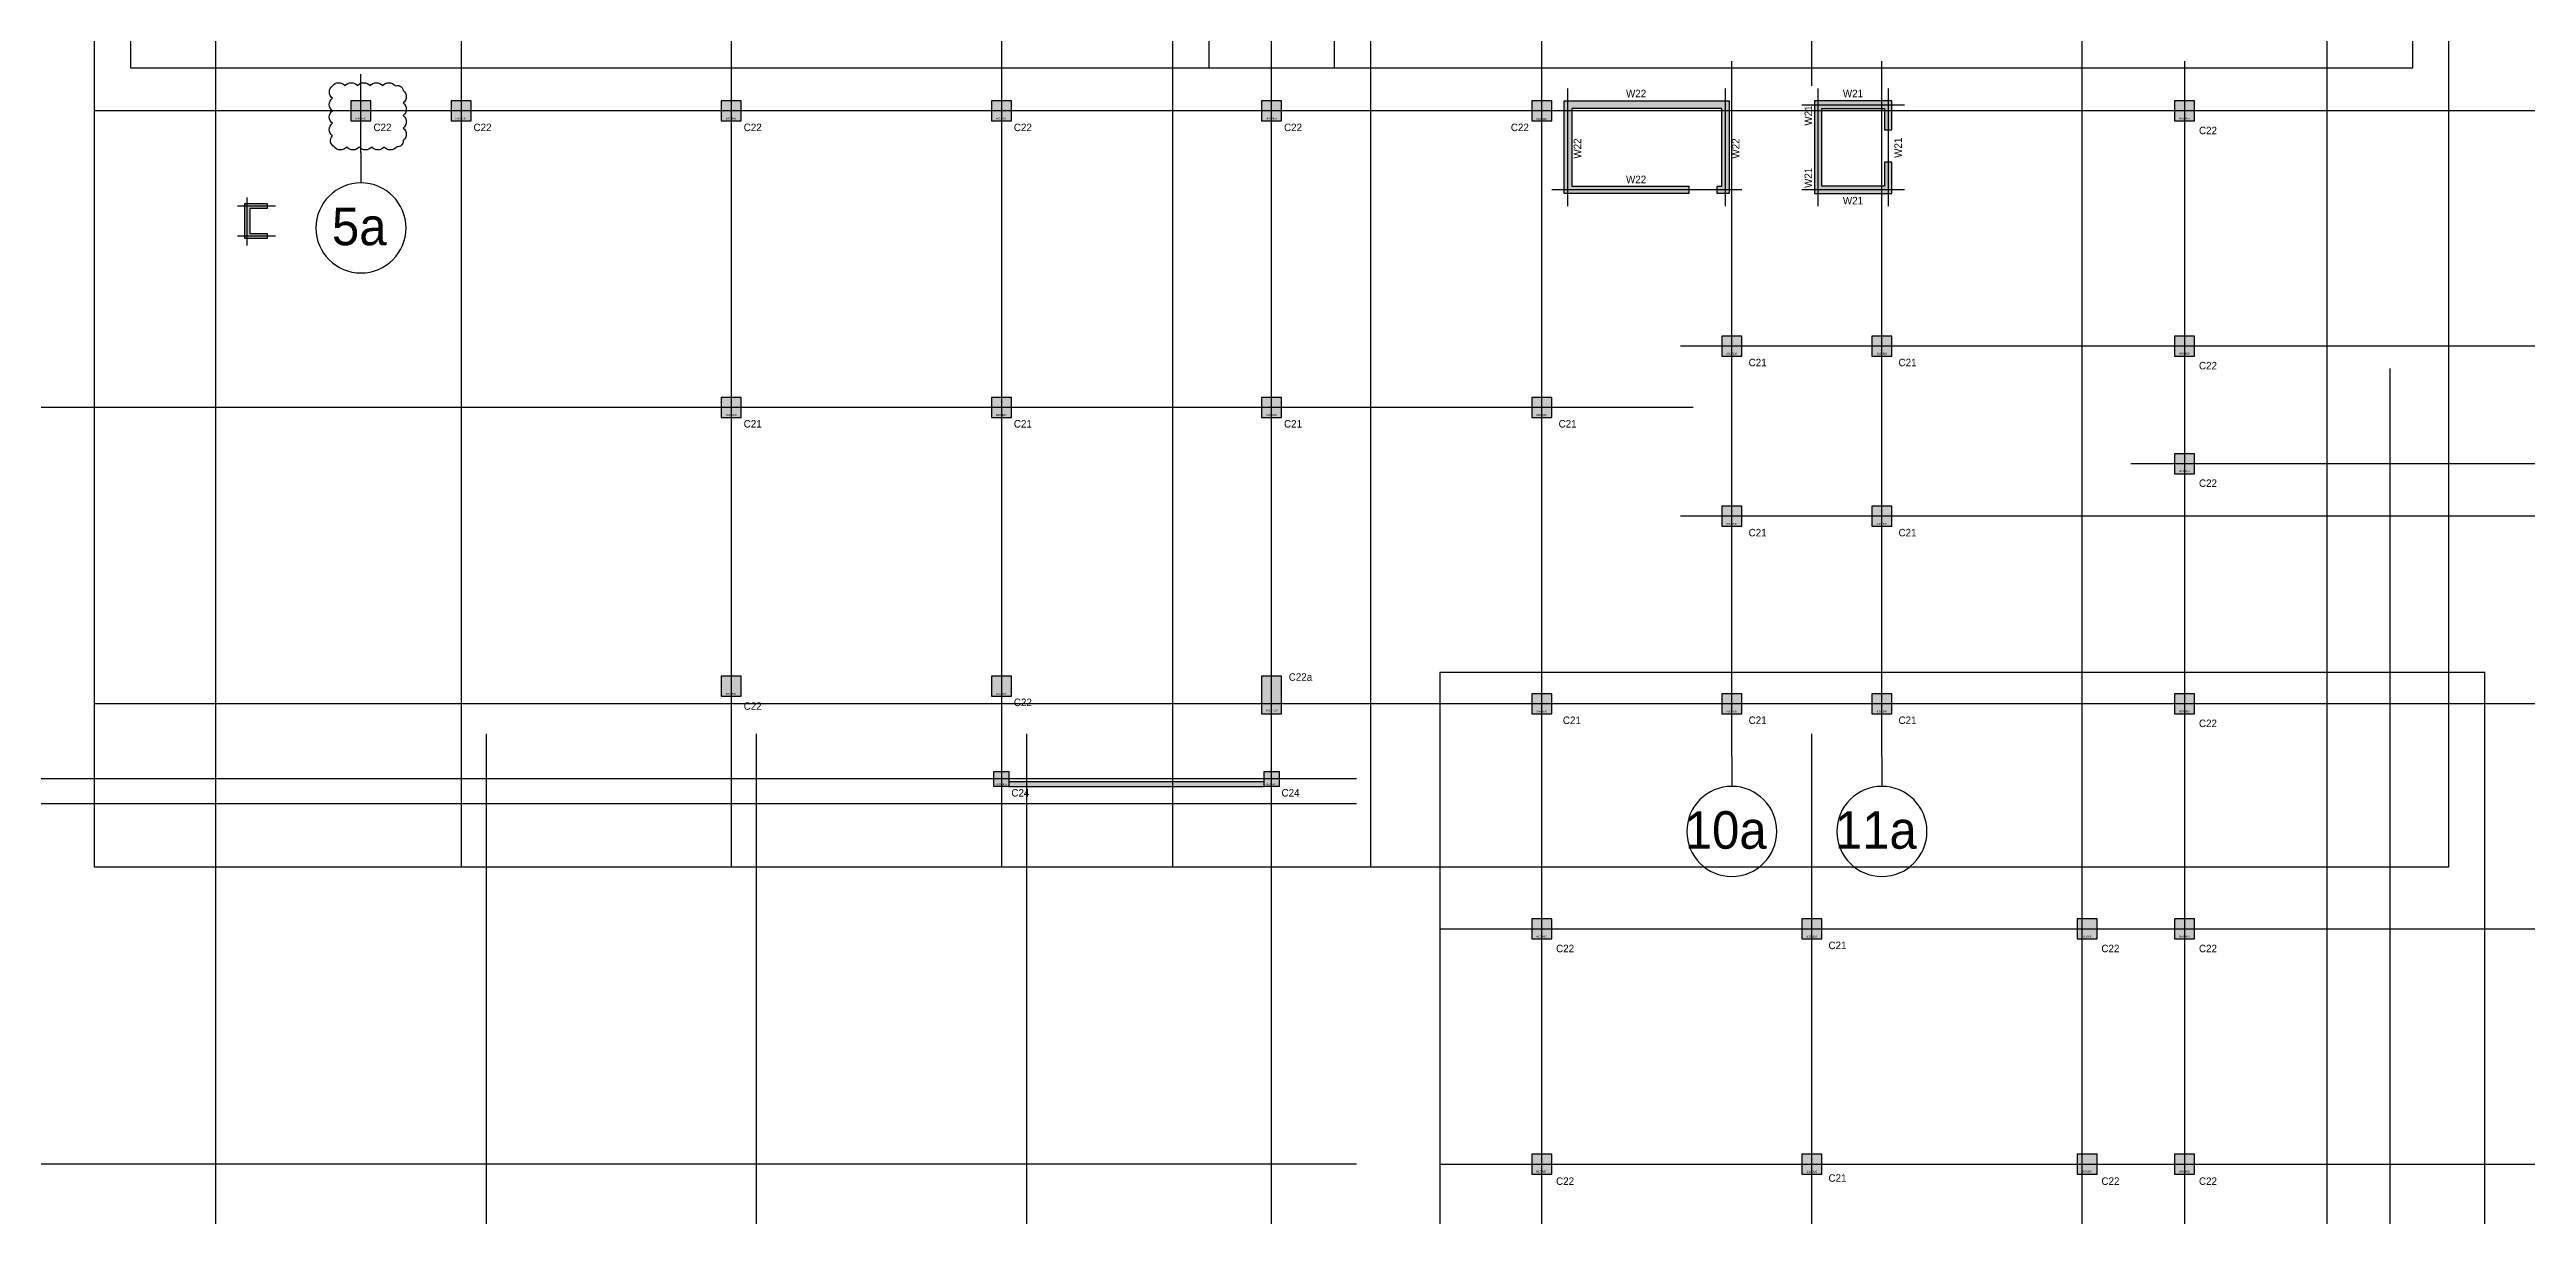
# Model space of a CAD drawing. Header units: millimetres. Extents: x 0 to 252300, y 0 to 178200.
# Drawn here: x 85903 to 184921, y 59653 to 106261 of the extents above; entities that cross this region are included whole.
import ezdxf

# ---------------------------------------------------------------- set-up
doc = ezdxf.new("R2010")
doc.units = ezdxf.units.MM
doc.header["$LTSCALE"] = 300
for name, color, linetype in [('A-CEN', 1, 'Continuous'), ('A-CEN_axis', 12, 'Continuous'), ('A-COLUMN', 2, 'Continuous'), ('A-CON', 2, 'Continuous'), ('A-DIM', 7, 'Continuous'), ('구조SOLID', 253, 'Continuous')]:
    doc.layers.add(name, color=color, linetype=linetype)
doc.layers.add('NOPLOT', color=191, linetype='Continuous', plot=False)
doc.layers.add('기둥부호', color=171, linetype='Continuous', plot=False)
doc.styles.add('Gdim', font='Dotum.ttf')

# ---------------------------------------------------------------- blocks, each defined once
blk = doc.blocks.new('grid-noplot-update')
at = {"layer": 'A-CEN_axis'}
for p, q in [((42200, -123905), (42200, 4895)), ((52000, 4895), (52000, -75026.5)), ((62800, 4895), (62800, -75026.5)), ((73600, 4895), (73600, -75026.5)), ((84400, -123905), (84400, 4895)), ((95200, -123905), (95200, 4895)), ((106000, -43800), (106000, 4895)), ((116800, -123905), (116800, 4895)), ((126600, -123905), (126600, 4895)), ((48000, -46476.2), (48000, -43330)), ((102800, -70600), (102800, -42815.4)), ((108800, -70600), (108800, -42815.4)), ((120900, -42815.4), (120900, -123905)), ((149346.4, -44800), (37353.2, -44800)), ((149346.4, -54200), (100755.1, -54200)), ((129100, -55095.9), (129100, -123905)), ((101253.8, -56650), (-21453.6, -56650)), ((149346.4, -58900), (118755.1, -58900)), ((149346.4, -61000), (100755.1, -61000)), ((149346.4, -68500), (37353.2, -68500)), ((53000, -69700), (53000, -123905)), ((63800, -69700), (63800, -123905)), ((74600, -69700), (74600, -123905)), ((106000, -123905), (106000, -69700)), ((87800, -71500), (-21453.6, -71500)), ((87800, -72500), (-21453.6, -72500)), ((91124.9, -77500), (149346.4, -77500)), ((87800, -86900), (-21453.6, -86900)), ((91124.9, -86900), (149346.4, -86900))]:
    blk.add_line(p, q, dxfattribs=at)
at = {"layer": 'NOPLOT', "elevation": 0}
for points in [[(48000, -46476.2), (48000, -47676.2, 1), (48000, -51276.2, 1), (48000, -47676.2, 0)], [(102800, -70600), (102800, -71800, 1), (102800, -75400, 1), (102800, -71800, 0)], [(108800, -70600), (108800, -71800, 1), (108800, -75400, 1), (108800, -71800, 0)]]:
    blk.add_lwpolyline(points, format="xyb", dxfattribs=at)
at = {"layer": 'NOPLOT', "style": 'Gdim'}
for s, p in [('5a', (46838.6, -50167.5)), ('10a', (100919.4, -74291.3)), ('11a', (106919.4, -74291.3))]:
    blk.add_text(s, height=1500, dxfattribs=at).set_placement(p)
blk = doc.blocks.new('C800X800')
at = {"layer": 'A-COLUMN'}
blk.add_lwpolyline([(-400, -400), (400, -400), (400, 400), (-400, 400)], close=True, dxfattribs=at)
at = {"layer": 'NOPLOT', "style": 'Gdim'}
blk.add_text('800X800', height=75, dxfattribs=at).set_placement((-216, -359))
blk = doc.blocks.new('C21')
at = {"layer": 'A-COLUMN'}
blk.add_lwpolyline([(-400, -400), (400, -400), (400, 400), (-400, 400)], close=True, dxfattribs=at)
at = {"layer": 'NOPLOT', "style": 'Gdim'}
blk.add_text('800X800', height=75, dxfattribs=at).set_placement((-209, -342))
blk = doc.blocks.new('C22')
at = {"layer": 'A-COLUMN'}
blk.add_lwpolyline([(-400, -400), (400, -400), (400, 400), (-400, 400)], close=True, dxfattribs=at)
at = {"layer": 'NOPLOT', "style": 'Gdim'}
blk.add_text('800X800', height=75, dxfattribs=at).set_placement((-219, -337))
blk = doc.blocks.new('C22A')
at = {"layer": 'A-COLUMN'}
blk.add_lwpolyline([(-400, -750), (400, -750), (400, 750), (-400, 750)], close=True, dxfattribs=at)
at = {"layer": 'NOPLOT', "style": 'Gdim'}
blk.add_text('800X1500', height=75, dxfattribs=at).set_placement((-227, -656))
blk = doc.blocks.new('C24')
at = {"layer": 'A-COLUMN'}
blk.add_lwpolyline([(-300, 300), (300, 300), (300, -300), (-300, -300)], close=True, dxfattribs=at)
at = {"layer": 'NOPLOT', "style": 'Gdim'}
blk.add_text('600X600', height=75, dxfattribs=at).set_placement((-214, -251))

msp = doc.modelspace()

# ---------------------------------------------------------------- hatches: boundary and pattern name
at = {"layer": '구조SOLID', "transparency": 33554687}
h = msp.add_hatch(color=256, dxfattribs=at)
h.dxf.hatch_style = 1
h.paths.add_polyline_path([(92954, 149005), (92154, 149005), (92154, 148205), (92954, 148205)])
h.paths.add_polyline_path([(98754, 149005), (92954, 149005), (92954, 148705), (98754, 148705)])
h.paths.add_polyline_path([(92454, 148205), (92154, 148205), (92154, 144505), (92454, 144505)])
h.paths.add_polyline_path([(92954, 144505), (92154, 144505), (92154, 143705), (92954, 143705)])
h.paths.add_polyline_path([(98754, 144005), (92954, 144005), (92954, 143705), (95054, 143705), (95054, 142830), (95354, 142830), (95354, 143705), (98454, 143705), (98454, 142855), (98754, 142855)])
h.paths.add_polyline_path([(92454, 137505), (98754, 137505), (98754, 138005), (98554, 138005), (98554, 137805), (92454, 137805), (92454, 140605), (98554, 140605), (98554, 139135), (98754, 139135), (98754, 141725), (98454, 141725), (98454, 140905), (95354, 140905), (95354, 141530), (95054, 141530), (95054, 140905), (92454, 140905), (92454, 143705), (92154, 143705), (92154, 128705), (92454, 128705)])
h.paths.add_polyline_path([(92954, 128705), (92154, 128705), (92154, 127705), (92954, 127705)])
h.paths.add_polyline_path([(92454, 127705), (92154, 127705), (92154, 123805), (92754, 123805), (92754, 124105), (92454, 124105)])
h.paths.add_polyline_path([(92454, 116705), (98454, 116705), (98454, 115955), (98754, 115955), (98754, 117655), (98454, 117655), (98454, 117005), (92454, 117005), (92454, 121205), (98454, 121205), (98454, 120755), (98754, 120755), (98754, 121505), (92454, 121505), (92454, 121795), (92154, 121795), (92154, 112505), (92454, 112505)])
h.paths.add_polyline_path([(92954, 112505), (92154, 112505), (92154, 111705), (92954, 111705)])
h.paths.add_polyline_path([(98754, 112855), (98454, 112855), (98454, 112505), (92954, 112505), (92954, 112205), (98754, 112205)])
h.paths.add_polyline_path([(92454, 111705), (92154, 111705), (92154, 108005), (92454, 108005)])
h.paths.add_polyline_path([(92954, 108005), (92154, 108005), (92154, 107205), (92954, 107205)])
h.paths.add_polyline_path([(98754, 107505), (92954, 107505), (92954, 107205), (98754, 107205)])
h.paths.add_polyline_path([(102004, 148205), (101954, 148205), (101954, 148205), (101954, 149005), (101754, 149005), (101754, 144705), (102004, 144705)])
h.paths.add_polyline_path([(102754, 149005), (101954, 149005), (101954, 148205), (102754, 148205)])
h.paths.add_polyline_path([(108554, 149005), (102754, 149005), (102754, 148755), (106204, 148755), (106204, 144355), (104284, 144355), (104284, 144105), (106404, 144105), (106404, 148755), (108554, 148755)])
h.paths.add_polyline_path([(102954, 144705), (102004, 144705), (102004, 144705), (101754, 144705), (101754, 143505), (102954, 143505)])
h.paths.add_polyline_path([(103154, 144355), (102954, 144355), (102954, 144105), (103154, 144105)])
h.paths.add_polyline_path([(104204, 142055), (102054, 142055), (102054, 143505), (101754, 143505), (101754, 141805), (103954, 141805), (103954, 131605), (101754, 131605), (101754, 128705), (102004, 128705), (102004, 131355), (104204, 131355)])
h.paths.add_polyline_path([(102754, 139505), (101954, 139505), (101954, 138705), (102754, 138705)], flags=17)
h.paths.add_polyline_path([(102954, 128705), (101754, 128705), (101754, 127505), (102954, 127505)])
h.paths.add_polyline_path([(102754, 117505), (101954, 117505), (101954, 116705), (102754, 116705)], flags=17)
h.paths.add_polyline_path([(101954, 116955), (101754, 116955), (101754, 116705), (101954, 116705)], flags=17)
h.paths.add_polyline_path([(102054, 114205), (102354, 114205), (102354, 114405), (101754, 114405), (101754, 112705), (102054, 112705)])
h.paths.add_polyline_path([(102954, 112705), (101754, 112705), (101754, 111505), (102954, 111505)])
h.paths.add_polyline_path([(101954, 111505), (101754, 111505), (101754, 107205), (101954, 107205), (101954, 108005)])
h.paths.add_polyline_path([(102754, 108005), (101954, 108005), (101954, 107205), (102754, 107205)])
h.paths.add_polyline_path([(135524, 114405), (103484, 114405), (103484, 114205), (135524, 114205)])
h.paths.add_polyline_path([(113554, 117505), (112754, 117505), (112754, 116705), (113554, 116705)])
h.paths.add_polyline_path([(123554, 116905), (113554, 116905), (113554, 116705), (123554, 116705)])
h.paths.add_polyline_path([(124354, 117505), (123554, 117505), (123554, 116705), (124354, 116705)])
h.paths.add_polyline_path([(134354, 116905), (124354, 116905), (124354, 116705), (134354, 116705)])
h.paths.add_polyline_path([(135154, 117505), (134354, 117505), (134354, 116705), (135154, 116705)])
h.paths.add_polyline_path([(113754, 112705), (112554, 112705), (112554, 111505), (113754, 111505)])
h.paths.add_polyline_path([(124554, 112705), (123354, 112705), (123354, 111505), (124554, 111505)])
h.paths.add_polyline_path([(135354, 112705), (134154, 112705), (134154, 111505), (135354, 111505)])
h.paths.add_polyline_path([(112754, 107455), (102754, 107455), (102754, 107205), (112754, 107205)])
h.paths.add_polyline_path([(113554, 108005), (112754, 108005), (112754, 107205), (113554, 107205)])
h.paths.add_polyline_path([(123554, 107455), (113554, 107455), (113554, 107205), (123554, 107205)])
h.paths.add_polyline_path([(124354, 108005), (123554, 108005), (123554, 107205), (124354, 107205)])
h.paths.add_polyline_path([(134354, 107455), (124354, 107455), (124354, 107205), (134354, 107205)])
h.paths.add_polyline_path([(135154, 108005), (134354, 108005), (134354, 107205), (135154, 107205)])
h.paths.add_polyline_path([(145154, 107455), (135154, 107455), (135154, 107205), (145154, 107205)])
h.paths.add_polyline_path([(145954, 108005), (145154, 108005), (145154, 107205), (145954, 107205)])
h.paths.add_polyline_path([(146154, 112705), (144954, 112705), (144954, 111505), (146154, 111505)])
h.paths.add_polyline_path([(98754, 104205), (97954, 104205), (97954, 103405), (98754, 103405)])
h.paths.add_polyline_path([(102754, 104205), (101954, 104205), (101954, 103405), (102754, 103405)])
h.paths.add_polyline_path([(113554, 104205), (112754, 104205), (112754, 103405), (113554, 103405)])
h.paths.add_polyline_path([(124354, 104205), (123554, 104205), (123554, 103405), (124354, 103405)])
h.paths.add_polyline_path([(135154, 104205), (134354, 104205), (134354, 103405), (135154, 103405)])
h.paths.add_polyline_path([(145954, 104205), (145154, 104205), (145154, 103405), (145954, 103405)])
h.paths.add_polyline_path([(153054, 104205), (146454, 104205), (146454, 100505), (151439, 100505), (151439, 100805), (146754, 100805), (146754, 103905), (152754, 103905), (152754, 100805), (152569, 100805), (152569, 100505), (153054, 100505)])
h.paths.add_polyline_path([(159554, 104205), (156454, 104205), (156454, 100505), (159554, 100505), (159554, 101755), (159254, 101755), (159254, 100805), (156754, 100805), (156754, 103905), (159254, 103905), (159254, 103055), (159554, 103055)])
h.paths.add_polyline_path([(145154, 116905), (135154, 116905), (135154, 116705), (145154, 116705)])
h.paths.add_polyline_path([(145954, 117505), (145154, 117505), (145154, 116705), (145954, 116705)])
h.paths.add_polyline_path([(155954, 116905), (145954, 116905), (145954, 116705), (155954, 116705)])
h.paths.add_polyline_path([(156754, 117505), (155954, 117505), (155954, 116705), (156754, 116705)])
h.paths.add_polyline_path([(166754, 116905), (165554, 116905), (165554, 124005), (167754, 124005), (167754, 125155), (167504, 125155), (167504, 124255), (165304, 124255), (165304, 116905), (156754, 116905), (156754, 116705), (166754, 116705)])
h.paths.add_polyline_path([(167554, 117505), (166754, 117505), (166754, 116705), (167554, 116705)], flags=17)
h.paths.add_polyline_path([(167754, 116955), (167554, 116955), (167554, 116705), (167754, 116705)])
h.paths.add_polyline_path([(166024, 114405), (136654, 114405), (136654, 114205), (166024, 114205)])
h.paths.add_polyline_path([(156954, 112705), (155754, 112705), (155754, 111505), (156954, 111505)])
h.paths.add_polyline_path([(155954, 107455), (145954, 107455), (145954, 107205), (155954, 107205)])
h.paths.add_polyline_path([(156754, 108005), (155954, 108005), (155954, 107205), (156754, 107205)])
h.paths.add_polyline_path([(166754, 107455), (156754, 107455), (156754, 107205), (166754, 107205)])
h.paths.add_polyline_path([(167554, 108005), (166754, 108005), (166754, 107205), (167554, 107205)])
h.paths.add_polyline_path([(167754, 111505), (167554, 111505), (167554, 108005), (167554, 107205), (167754, 107205)])
h.paths.add_polyline_path([(167754, 112705), (166554, 112705), (166554, 111505), (167754, 111505)])
h.paths.add_polyline_path([(167754, 114405), (167154, 114405), (167154, 114205), (167454, 114205), (167454, 112705), (167754, 112705)])
h.paths.add_polyline_path([(112754, 149005), (112354, 149005), (112354, 148755), (112754, 148755)])
h.paths.add_polyline_path([(113554, 149005), (112754, 149005), (112754, 148205), (113554, 148205)])
h.paths.add_polyline_path([(113954, 149005), (113554, 149005), (113554, 148755), (113954, 148755)])
h.paths.add_polyline_path([(119354, 149005), (117754, 149005), (117754, 148755), (119354, 148755)])
h.paths.add_polyline_path([(123554, 149005), (123154, 149005), (123154, 148755), (123554, 148755)])
h.paths.add_polyline_path([(124354, 149005), (123554, 149005), (123554, 148205), (124354, 148205)])
h.paths.add_polyline_path([(124754, 149005), (124354, 149005), (124354, 148755), (124754, 148755)])
h.paths.add_polyline_path([(130154, 149005), (128554, 149005), (128554, 148755), (130154, 148755)])
h.paths.add_polyline_path([(134354, 149005), (133954, 149005), (133954, 148755), (134354, 148755)])
h.paths.add_polyline_path([(135154, 149005), (134354, 149005), (134354, 148205), (135154, 148205)])
h.paths.add_polyline_path([(135554, 149005), (135154, 149005), (135154, 148755), (135554, 148755)])
h.paths.add_polyline_path([(140954, 149005), (139354, 149005), (139354, 148755), (140954, 148755)])
h.paths.add_polyline_path([(145154, 149005), (144754, 149005), (144754, 148755), (145154, 148755)])
h.paths.add_polyline_path([(145954, 149005), (145154, 149005), (145154, 148205), (145954, 148205)])
h.paths.add_polyline_path([(146354, 149005), (145954, 149005), (145954, 148755), (146354, 148755)])
h.paths.add_polyline_path([(151754, 149005), (150154, 149005), (150154, 148755), (151754, 148755)])
h.paths.add_polyline_path([(155954, 149005), (155554, 149005), (155554, 148755), (155754, 148755), (155754, 144705), (155954, 144705), (155954, 148205)])
h.paths.add_polyline_path([(156754, 149005), (155954, 149005), (155954, 148205), (156754, 148205)])
h.paths.add_polyline_path([(160454, 149005), (156754, 149005), (156754, 148755), (160254, 148755), (160254, 144355), (158184, 144355), (158184, 144105), (160584, 144105), (160584, 144355), (160454, 144355), (160454, 148755)])
h.paths.add_polyline_path([(156954, 144705), (155754, 144705), (155754, 143505), (156954, 143505)])
h.paths.add_polyline_path([(157054, 144355), (156954, 144355), (156954, 144105), (157054, 144105)], flags=17)
h.paths.add_polyline_path([(167554, 149005), (166754, 149005), (166754, 148205), (167554, 148205)])
h.paths.add_polyline_path([(167754, 148705), (168594, 148705), (168594, 149005), (167554, 149005), (167554, 148205), (167504, 148205), (167504, 144705), (167754, 144705)])
h.paths.add_polyline_path([(167754, 144705), (166554, 144705), (166554, 143505), (167754, 143505)])
h.paths.add_polyline_path([(165554, 141805), (167754, 141805), (167754, 143505), (167454, 143505), (167454, 142055), (165304, 142055), (165304, 134905), (167504, 134905), (167504, 128705), (167754, 128705), (167754, 135155), (165554, 135155)])
h.paths.add_polyline_path([(167554, 139505), (166754, 139505), (166754, 138705), (167554, 138705)], flags=17)
h.paths.add_polyline_path([(167754, 128705), (166554, 128705), (166554, 127505), (167754, 127505)])
h.paths.add_polyline_path([(167754, 127505), (167504, 127505), (167504, 127155), (167754, 127155)])
h.paths.add_polyline_path([(176554, 149005), (169914, 149005), (169914, 148705), (176554, 148705)])
h.paths.add_polyline_path([(177354, 149005), (176554, 149005), (176554, 148205), (177354, 148205)])
h.paths.add_polyline_path([(177354, 148205), (177054, 148205), (177054, 144505), (177354, 144505)])
h.paths.add_polyline_path([(176554, 144005), (170754, 144005), (170754, 143705), (176554, 143705)])
h.paths.add_polyline_path([(177354, 144505), (176554, 144505), (176554, 143705), (177354, 143705)])
h.paths.add_polyline_path([(177354, 143705), (177054, 143705), (177054, 143365), (177354, 143365)])
h.paths.add_polyline_path([(177354, 141995), (177054, 141995), (177054, 136765), (177354, 136765)])
h.paths.add_polyline_path([(177354, 128605), (176554, 128605), (176554, 127605), (177354, 127605)])
h.paths.add_polyline_path([(177354, 127605), (177054, 127605), (177054, 121805), (170754, 121805), (170754, 118605), (171679, 118605), (171679, 118905), (171054, 118905), (171054, 121505), (173804, 121505), (173804, 118905), (172979, 118905), (172979, 118605), (174879, 118605), (174879, 118905), (174004, 118905), (174004, 121505), (177054, 121505), (177054, 118905), (176179, 118905), (176179, 118605), (177054, 118605), (177054, 115605), (170754, 115605), (170754, 115105), (170954, 115105), (170954, 115305), (177054, 115305), (177054, 112505), (177354, 112505)])
h.paths.add_polyline_path([(176554, 112505), (170954, 112505), (170954, 113975), (170754, 113975), (170754, 112205), (176554, 112205)])
h.paths.add_polyline_path([(177354, 112505), (176554, 112505), (176554, 111705), (177354, 111705)])
h.paths.add_polyline_path([(177354, 111705), (177054, 111705), (177054, 108005), (177354, 108005)])
h.paths.add_polyline_path([(177354, 108005), (177054, 108005), (176554, 108005), (176554, 107205), (177354, 107205)])
h.paths.add_polyline_path([(176554, 107505), (170754, 107505), (170754, 107205), (176554, 107205)])
h.paths.add_polyline_path([(171654, 104205), (170854, 104205), (170854, 103405), (171654, 103405)])
h.paths.add_polyline_path([(113754, 144705), (112554, 144705), (112554, 143505), (113754, 143505)])
h.paths.add_polyline_path([(124554, 144705), (123354, 144705), (123354, 143505), (124554, 143505)])
h.paths.add_polyline_path([(135354, 144705), (134154, 144705), (134154, 143505), (135354, 143505)])
h.paths.add_polyline_path([(146154, 144705), (144954, 144705), (144954, 143505), (146154, 143505)])
h.paths.add_polyline_path([(113554, 139505), (112754, 139505), (112754, 138705), (113554, 138705)])
h.paths.add_polyline_path([(124354, 139505), (123554, 139505), (123554, 138705), (124354, 138705)])
h.paths.add_polyline_path([(135154, 139505), (134354, 139505), (134354, 138705), (135154, 138705)])
h.paths.add_polyline_path([(145954, 139505), (145154, 139505), (145154, 138705), (145954, 138705)])
h.paths.add_polyline_path([(156754, 139505), (155954, 139505), (155954, 138705), (156754, 138705)])
h.paths.add_polyline_path([(113804, 128755), (112504, 128755), (112504, 127455), (113804, 127455)])
h.paths.add_polyline_path([(124604, 128755), (123304, 128755), (123304, 127455), (124604, 127455)])
h.paths.add_polyline_path([(135404, 128755), (134104, 128755), (134104, 127455), (135404, 127455)])
h.paths.add_polyline_path([(146204, 128755), (144904, 128755), (144904, 127455), (146204, 127455)])
h.paths.add_polyline_path([(157004, 128755), (155704, 128755), (155704, 127455), (157004, 127455)])
h.paths.add_polyline_path([(165414, 149005), (165414, 148755), (166754, 148755), (166754, 149005)])
h.paths.add_polyline_path([(165284, 144355), (165284, 144105), (166554, 144105), (166554, 144355)])
h.paths.add_polyline_path([(98754, 124925), (98454, 124925), (98454, 124105), (95154, 124105), (95154, 127705), (98454, 127705), (98454, 126755), (98754, 126755), (98754, 128005), (92954, 128005), (92954, 127705), (94854, 127705), (94854, 124105), (94554, 124105), (94554, 123805), (98754, 123805)])
h.paths.add_polyline_path([(102004, 125140), (101754, 125140), (101754, 124005), (103954, 124005), (103954, 116905), (102754, 116905), (102754, 116705), (112754, 116705), (112754, 116905), (104204, 116905), (104204, 124255), (102004, 124255)])
h.paths.add_polyline_path([(101754, 127170), (102004, 127170), (102004, 127505), (101754, 127505)])
h.paths.add_polyline_path([(170754, 132620), (171054, 132620), (171054, 135005), (177054, 135005), (177054, 128605), (177354, 128605), (177354, 135445), (177054, 135445), (177054, 135205), (170754, 135205)])
h.paths.add_polyline_path([(171054, 130790), (170754, 130790), (170754, 128305), (176554, 128305), (176554, 128605), (171054, 128605)])
at = {"layer": '구조SOLID'}
h = msp.add_hatch(color=256, dxfattribs=at)
h.dxf.hatch_style = 1
h.paths.add_polyline_path([(94604, 98905), (94604, 98705), (93704, 98705), (93704, 100105), (94604, 100105), (94604, 99905), (94404, 99905), (93904, 99905), (93904, 98905)])
at = {"layer": '구조SOLID', "transparency": 33554687}
h = msp.add_hatch(color=256, dxfattribs=at)
h.dxf.hatch_style = 1
h.paths.add_polyline_path([(123654, 77405), (124254, 77405), (124254, 76805), (123654, 76805)])
h.paths.add_polyline_path([(134454, 77405), (135054, 77405), (135054, 76805), (134454, 76805)])
h.paths.add_polyline_path([(134354, 79705), (135154, 79705), (135154, 81205), (134354, 81205)])
h.paths.add_polyline_path([(123554, 80405), (124354, 80405), (124354, 81205), (123554, 81205)])
h.paths.add_polyline_path([(112754, 80405), (113554, 80405), (113554, 81205), (112754, 81205)])
h.paths.add_polyline_path([(134354, 91555), (135154, 91555), (135154, 92355), (134354, 92355)])
h.paths.add_polyline_path([(123554, 91555), (124354, 91555), (124354, 92355), (123554, 92355)])
h.paths.add_polyline_path([(112754, 91555), (113554, 91555), (113554, 92355), (112754, 92355)])
h.paths.add_polyline_path([(170854, 94005), (171654, 94005), (171654, 94805), (170854, 94805)])
h.paths.add_polyline_path([(170854, 89305), (171654, 89305), (171654, 90105), (170854, 90105)])
h.paths.add_polyline_path([(170854, 79705), (171654, 79705), (171654, 80505), (170854, 80505)])
h.paths.add_polyline_path([(166954, 70705), (167754, 70705), (167754, 71505), (166954, 71505)])
h.paths.add_polyline_path([(170854, 70705), (171654, 70705), (171654, 71505), (170854, 71505)])
h.paths.add_polyline_path([(166954, 61305), (167754, 61305), (167754, 62105), (166954, 62105)])
h.paths.add_polyline_path([(170854, 61305), (171654, 61305), (171654, 62105), (170854, 62105)])
h.paths.add_polyline_path([(145154, 70705), (145954, 70705), (145954, 71505), (145154, 71505)])
h.paths.add_polyline_path([(145154, 61305), (145954, 61305), (145954, 62105), (145154, 62105)])
h.paths.add_polyline_path([(155954, 70705), (156754, 70705), (156754, 71505), (155954, 71505)])
h.paths.add_polyline_path([(155954, 61305), (156754, 61305), (156754, 62105), (155954, 62105)])
h.paths.add_polyline_path([(152754, 79705), (153554, 79705), (153554, 80505), (152754, 80505)])
h.paths.add_polyline_path([(158754, 79705), (159554, 79705), (159554, 80505), (158754, 80505)])
h.paths.add_polyline_path([(145154, 79705), (145954, 79705), (145954, 80505), (145154, 80505)])
h.paths.add_polyline_path([(152754, 87205), (153554, 87205), (153554, 88005), (152754, 88005)])
h.paths.add_polyline_path([(158754, 87205), (159554, 87205), (159554, 88005), (158754, 88005)])
h.paths.add_polyline_path([(152754, 94005), (153554, 94005), (153554, 94805), (152754, 94805)])
h.paths.add_polyline_path([(158754, 94005), (159554, 94005), (159554, 94805), (158754, 94805)])
h.paths.add_polyline_path([(145154, 91555), (145954, 91555), (145954, 92355), (145154, 92355)])
h = msp.add_hatch(color=256, dxfattribs=at)
h.dxf.hatch_style = 1
h.paths.add_polyline_path([(124254, 76805), (134454, 76805), (134454, 77005), (124254, 77005)])

# ---------------------------------------------------------------- linework, layer by layer
at = {"layer": 'A-CEN'}
for p, q in [((146604, 100005), (146604, 104705)), ((152904, 100005), (152904, 104705)), ((155954, 104055), (160054, 104055)), ((156604, 100005), (156604, 104705)), ((159404, 104705), (159404, 100005)), ((93804, 98431), (93804, 100344)), ((153554, 100655), (145954, 100655)), ((160054, 100655), (155954, 100655)), ((94942, 100005), (93417, 100005)), ((94942, 98805), (93417, 98805))]:
    msp.add_line(p, q, dxfattribs=at)
at = {"layer": 'A-CON'}
for p, q in [((124254, 77005), (134454, 77005)), ((124254, 76805), (134454, 76805))]:
    msp.add_line(p, q, dxfattribs=at)
at = {"layer": 'A-CON', "elevation": 0}
msp.add_lwpolyline([(153054, 100505), (152569, 100505), (152569, 100805), (152754, 100805), (152754, 103905), (146754, 103905), (146754, 100805), (151439, 100805), (151439, 100505), (146454, 100505), (146454, 104205), (153054, 104205)], close=True, dxfattribs=at)
at = {"layer": 'A-CON'}
for points in [[(156454, 100505), (159554, 100505), (159554, 101755), (159254, 101755), (159254, 100805), (156754, 100805), (156754, 103905), (159254, 103905), (159254, 103055), (159554, 103055), (159554, 104205), (156454, 104205)], [(94604, 98905), (94604, 98705), (93704, 98705), (93704, 100105), (94604, 100105), (94604, 99905), (94404, 99905), (93904, 99905), (93904, 98905)]]:
    msp.add_lwpolyline(points, close=True, dxfattribs=at)
at = {"layer": 'NOPLOT', "elevation": 0}
for points in [[(89154, 150915), (137257, 150915), (137257, 105515), (89154, 105515)], [(132260, 150915), (180363, 150915), (180363, 105515), (132260, 105515)], [(138704, 73578), (87707, 73578), (87707, 109772), (138704, 109772)], [(181810, 73578), (130813, 73578), (130813, 109772), (181810, 109772)], [(141478, 26770), (183257, 26770), (183257, 81360), (141478, 81360)]]:
    msp.add_lwpolyline(points, close=True, dxfattribs=at)
at = {"layer": '기둥부호', "color": 1, "linetype": 'ByBlock'}
msp.add_lwpolyline([(97217, 104806, -0.520567), (97717, 104806, -0.520567), (98217, 104806, -0.520567), (98717, 104806, -0.520567), (99217, 104806, -0.520567), (99717, 104806, -0.520567), (100035, 104624, -0.520567), (100035, 104124, -0.520567), (100035, 103624, -0.520567), (100035, 103124, -0.520567), (100035, 102624, -0.520567), (99782, 102378, -0.520567), (99282, 102378, -0.520567), (98782, 102378, -0.520567), (98282, 102378, -0.520567), (97782, 102378, -0.520567), (97282, 102378, -0.520567), (97217, 102813, -0.520567), (97217, 103313, -0.520567), (97217, 103813, -0.520567), (97217, 104313, -0.520567)], format="xyb", close=True, dxfattribs=at)

# ---------------------------------------------------------------- block references
at = {"layer": 'A-COLUMN'}
for name, p in [('C22', (98354, 103805)), ('C22', (102354, 103805)), ('C22', (113154, 103805)), ('C22', (123954, 103805)), ('C22', (134754, 103805)), ('C800X800', (145554, 103805)), ('C22', (171254, 103805)), ('C21', (153154, 94405)), ('C21', (159154, 94405)), ('C22', (171254, 94405)), ('C21', (113154, 91955)), ('C21', (123954, 91955)), ('C21', (134754, 91955)), ('C21', (145554, 91955)), ('C22', (171254, 89705)), ('C21', (153154, 87605)), ('C21', (159154, 87605)), ('C22', (113154, 80805)), ('C22', (123954, 80805)), ('C22A', (134754, 80455)), ('C21', (145554, 80105)), ('C21', (153154, 80105)), ('C21', (159154, 80105)), ('C22', (171254, 80105)), ('C24', (123954, 77105)), ('C24', (134754, 77105)), ('C22', (145554, 71105)), ('C21', (156354, 71105)), ('C22', (167354, 71105)), ('C22', (171254, 71105)), ('C22', (145554, 61705)), ('C21', (156354, 61705)), ('C22', (167354, 61705)), ('C22', (171254, 61705))]:
    msp.add_blockref(name, p, dxfattribs=at)
at = {"layer": 'A-DIM'}
msp.add_blockref('grid-noplot-update', (50354, 148605), dxfattribs=at)

# ---------------------------------------------------------------- texts
at = {"layer": '기둥부호', "linetype": 'ByBlock', "style": 'Gdim'}
for s, p in [('W22', (148925, 104354, 0)), ('W21', (157595, 104354, 0)), ('C22', (102853, 102999)), ('C22', (113653, 102999)), ('C22', (124453, 102999)), ('C22', (135253, 102999)), ('C22', (144320, 102999)), ('C22', (171829, 102875)), ('W22', (148925, 100918, 0)), ('W21', (157595, 100070, 0)), ('C21', (153826, 93599)), ('C21', (159819, 93599)), ('C22', (171829, 93475)), ('C21', (113653, 91149)), ('C21', (124453, 91149)), ('C21', (135253, 91149)), ('C21', (146230, 91149)), ('C22', (171829, 88775)), ('C21', (153826, 86799, 0)), ('C21', (159819, 86799, 0)), ('C22a', (135441, 81027)), ('C22', (124453, 80015)), ('C22', (113653, 79867)), ('C21', (146401, 79299)), ('C21', (153826, 79299)), ('C21', (159819, 79299)), ('C22', (171829, 79175)), ('C24', (124353, 76399)), ('C24', (135153, 76399)), ('C22', (146129, 70175)), ('C21', (157019, 70299)), ('C22', (167929, 70175)), ('C22', (171829, 70175)), ('C22', (146129, 60875)), ('C21', (157019, 60999)), ('C22', (167929, 60875)), ('C22', (171829, 60875))]:
    msp.add_text(s, height=300, dxfattribs=at).set_placement(p)
for s, p in [('W21', (156361, 103218, 0)), ('W22', (147132, 101901, 0)), ('W22', (153458, 101901, 0)), ('W21', (159951, 101933, 0)), ('W21', (156361, 100728, 0))]:
    msp.add_text(s, height=300, rotation=90, dxfattribs=at).set_placement(p)
at = {"layer": '기둥부호', "color": 1, "linetype": 'ByBlock', "style": 'Gdim'}
msp.add_text('C22', height=300, dxfattribs=at).set_placement((98853, 102999))

doc.saveas('drawing.dxf')
